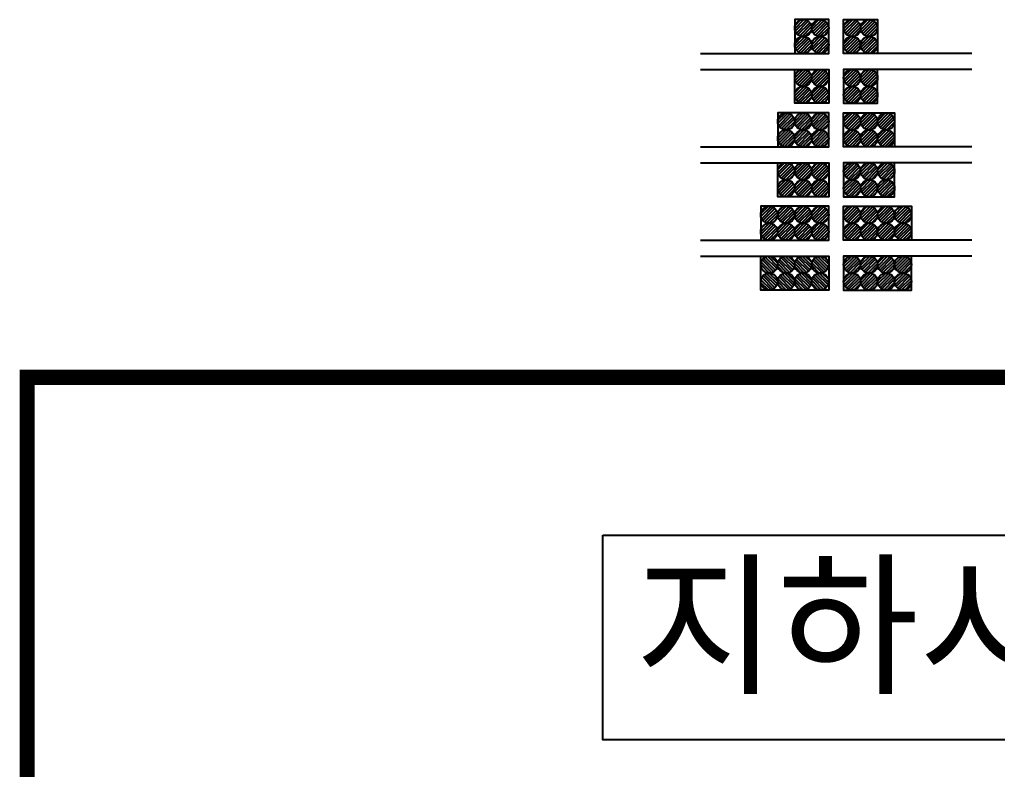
# Model space of a CAD drawing. Extents: x 195598 to 195766, y 493336 to 493776.
# Drawn here: x 195598.4 to 195656, y 493689 to 493733.2 of the extents above; entities that cross this region are included whole.
import ezdxf

# ---------------------------------------------------------------- set-up
doc = ezdxf.new("R2010")
doc.units = 0
doc.header["$LTSCALE"] = 0.5
doc.header["$MEASUREMENT"] = 0
doc.layers.add('SD983', color=7, linetype='Continuous')
doc.layers.add('통신범례외곽', color=7, linetype='Continuous')
doc.styles.add('굴림', font='')
doc.styles.get('굴림').set_extended_font_data('Gulim')
pattern_1 = [(45, (1866.76455, 47109.31691), (-0.088388347648, 0.088388347648), [])]
pattern_2 = [(45, (1866.76455, 47111.4613), (-0.088388347648, 0.088388347648), [])]
pattern_3 = [(45, (-12709.51163, 3027.00235), (-0.088388347648, 0.088388347648), [])]
pattern_4 = [(225, (389426.30692, 940352.14145), (0.088388347648, -0.088388347648), [])]
pattern_5 = [(225, (389426.30692, 940338.99055), (0.088388347648, -0.088388347648), [])]
pattern_6 = [(45, (1866.76455, 47105.95804), (-0.088388347648, 0.088388347648), [])]
pattern_7 = [(45, (1865.76455, 47105.95804), (-0.088388347648, 0.088388347648), [])]
pattern_8 = [(315, (1866.76455, 940333.48729), (-0.088388347648, -0.088388347648), [])]
pattern_9 = [(315, (1865.76455, 940333.48729), (-0.088388347648, -0.088388347648), [])]
pattern_10 = [(45, (1866.76455, 47108.1126), (-0.088388347648, 0.088388347648), [])]

msp = doc.modelspace()

# ---------------------------------------------------------------- hatches: boundary and pattern name
at = {"layer": 'SD983'}
h = msp.add_hatch(dxfattribs=at)
h.set_pattern_fill('ANSI31', color=256, style=0)
h.set_pattern_definition(pattern_1)
edge = h.paths.add_edge_path()
edge.add_arc((195644.596, 493732.698), 0.5, 0, 360)
h = msp.add_hatch(dxfattribs=at)
h.set_pattern_fill('ANSI31', color=256, style=0)
h.set_pattern_definition(pattern_1)
edge = h.paths.add_edge_path()
edge.add_arc((195645.596, 493732.698), 0.5, 0, 360)
h = msp.add_hatch(dxfattribs=at)
h.set_pattern_fill('ANSI31', color=256, style=0)
h.set_pattern_definition(pattern_3)
edge = h.paths.add_edge_path()
edge.add_arc((195647.476, 493732.698), 0.5, 0, 360)
h = msp.add_hatch(dxfattribs=at)
h.set_pattern_fill('ANSI31', color=256, style=0)
h.set_pattern_definition(pattern_3)
edge = h.paths.add_edge_path()
edge.add_arc((195648.476, 493732.698), 0.5, 0, 360)
h = msp.add_hatch(dxfattribs=at)
h.set_pattern_fill('ANSI31', color=256, style=0)
h.set_pattern_definition(pattern_1)
edge = h.paths.add_edge_path()
edge.add_arc((195644.596, 493731.698), 0.5, 0, 360)
h = msp.add_hatch(dxfattribs=at)
h.set_pattern_fill('ANSI31', color=256, style=0)
h.set_pattern_definition(pattern_1)
edge = h.paths.add_edge_path()
edge.add_arc((195645.596, 493731.698), 0.5, 0, 360)
h = msp.add_hatch(dxfattribs=at)
h.set_pattern_fill('ANSI31', color=256, style=0)
h.set_pattern_definition(pattern_3)
edge = h.paths.add_edge_path()
edge.add_arc((195647.476, 493731.698), 0.5, 0, 360)
h = msp.add_hatch(dxfattribs=at)
h.set_pattern_fill('ANSI31', color=256, style=0)
h.set_pattern_definition(pattern_3)
edge = h.paths.add_edge_path()
edge.add_arc((195648.476, 493731.698), 0.5, 0, 360)
h = msp.add_hatch(dxfattribs=at)
h.set_pattern_fill('ANSI31', color=256, style=0)
h.set_pattern_definition(pattern_3)
edge = h.paths.add_edge_path()
edge.add_arc((195644.596, 493729.761), 0.5, 0, 360)
h = msp.add_hatch(dxfattribs=at)
h.set_pattern_fill('ANSI31', color=256, style=0)
h.set_pattern_definition(pattern_3)
edge = h.paths.add_edge_path()
edge.add_arc((195645.596, 493729.761), 0.5, 0, 360)
h = msp.add_hatch(dxfattribs=at)
h.set_pattern_fill('ANSI31', color=256, style=0)
h.set_pattern_definition(pattern_4)
edge = h.paths.add_edge_path()
edge.add_arc((195647.476, 493729.761), 0.5, 0, 360)
h = msp.add_hatch(dxfattribs=at)
h.set_pattern_fill('ANSI31', color=256, style=0)
h.set_pattern_definition(pattern_4)
edge = h.paths.add_edge_path()
edge.add_arc((195648.476, 493729.761), 0.5, 0, 360)
h = msp.add_hatch(dxfattribs=at)
h.set_pattern_fill('ANSI31', color=256, style=0)
h.set_pattern_definition(pattern_3)
edge = h.paths.add_edge_path()
edge.add_arc((195644.596, 493728.761), 0.5, 0, 360)
h = msp.add_hatch(dxfattribs=at)
h.set_pattern_fill('ANSI31', color=256, style=0)
h.set_pattern_definition(pattern_3)
edge = h.paths.add_edge_path()
edge.add_arc((195645.596, 493728.761), 0.5, 0, 360)
h = msp.add_hatch(dxfattribs=at)
h.set_pattern_fill('ANSI31', color=256, style=0)
h.set_pattern_definition(pattern_4)
edge = h.paths.add_edge_path()
edge.add_arc((195647.476, 493728.761), 0.5, 0, 360)
h = msp.add_hatch(dxfattribs=at)
h.set_pattern_fill('ANSI31', color=256, style=0)
h.set_pattern_definition(pattern_4)
edge = h.paths.add_edge_path()
edge.add_arc((195648.476, 493728.761), 0.5, 0, 360)
h = msp.add_hatch(dxfattribs=at)
h.set_pattern_fill('ANSI31', color=256, style=0)
h.set_pattern_definition(pattern_2)
edge = h.paths.add_edge_path()
edge.add_arc((195643.596, 493727.194), 0.5, 0, 360)
h = msp.add_hatch(dxfattribs=at)
h.set_pattern_fill('ANSI31', color=256, style=0)
h.set_pattern_definition(pattern_2)
edge = h.paths.add_edge_path()
edge.add_arc((195644.596, 493727.194), 0.5, 0, 360)
h = msp.add_hatch(dxfattribs=at)
h.set_pattern_fill('ANSI31', color=256, style=0)
h.set_pattern_definition(pattern_2)
edge = h.paths.add_edge_path()
edge.add_arc((195645.596, 493727.194), 0.5, 0, 360)
h = msp.add_hatch(dxfattribs=at)
h.set_pattern_fill('ANSI31', color=256, style=0)
h.set_pattern_definition(pattern_3)
edge = h.paths.add_edge_path()
edge.add_arc((195647.476, 493727.194), 0.5, 0, 360)
h = msp.add_hatch(dxfattribs=at)
h.set_pattern_fill('ANSI31', color=256, style=0)
h.set_pattern_definition(pattern_3)
edge = h.paths.add_edge_path()
edge.add_arc((195648.476, 493727.194), 0.5, 0, 360)
h = msp.add_hatch(dxfattribs=at)
h.set_pattern_fill('ANSI31', color=256, style=0)
h.set_pattern_definition(pattern_3)
edge = h.paths.add_edge_path()
edge.add_arc((195649.476, 493727.194), 0.5, 0, 360)
h = msp.add_hatch(dxfattribs=at)
h.set_pattern_fill('ANSI31', color=256, style=0)
h.set_pattern_definition(pattern_2)
edge = h.paths.add_edge_path()
edge.add_arc((195643.596, 493726.194), 0.5, 0, 360)
h = msp.add_hatch(dxfattribs=at)
h.set_pattern_fill('ANSI31', color=256, style=0)
h.set_pattern_definition(pattern_2)
edge = h.paths.add_edge_path()
edge.add_arc((195644.596, 493726.194), 0.5, 0, 360)
h = msp.add_hatch(dxfattribs=at)
h.set_pattern_fill('ANSI31', color=256, style=0)
h.set_pattern_definition(pattern_2)
edge = h.paths.add_edge_path()
edge.add_arc((195645.596, 493726.194), 0.5, 0, 360)
h = msp.add_hatch(dxfattribs=at)
h.set_pattern_fill('ANSI31', color=256, style=0)
h.set_pattern_definition(pattern_3)
edge = h.paths.add_edge_path()
edge.add_arc((195647.476, 493726.194), 0.5, 0, 360)
h = msp.add_hatch(dxfattribs=at)
h.set_pattern_fill('ANSI31', color=256, style=0)
h.set_pattern_definition(pattern_3)
edge = h.paths.add_edge_path()
edge.add_arc((195648.476, 493726.194), 0.5, 0, 360)
h = msp.add_hatch(dxfattribs=at)
h.set_pattern_fill('ANSI31', color=256, style=0)
h.set_pattern_definition(pattern_3)
edge = h.paths.add_edge_path()
edge.add_arc((195649.476, 493726.194), 0.5, 0, 360)
h = msp.add_hatch(dxfattribs=at)
h.set_pattern_fill('ANSI31', color=256, style=0)
h.set_pattern_definition(pattern_3)
edge = h.paths.add_edge_path()
edge.add_arc((195643.596, 493724.257), 0.5, 0, 360)
h = msp.add_hatch(dxfattribs=at)
h.set_pattern_fill('ANSI31', color=256, style=0)
h.set_pattern_definition(pattern_3)
edge = h.paths.add_edge_path()
edge.add_arc((195644.596, 493724.257), 0.5, 0, 360)
h = msp.add_hatch(dxfattribs=at)
h.set_pattern_fill('ANSI31', color=256, style=0)
h.set_pattern_definition(pattern_3)
edge = h.paths.add_edge_path()
edge.add_arc((195645.596, 493724.257), 0.5, 0, 360)
h = msp.add_hatch(dxfattribs=at)
h.set_pattern_fill('ANSI31', color=256, style=0)
h.set_pattern_definition(pattern_5)
edge = h.paths.add_edge_path()
edge.add_arc((195647.476, 493724.257), 0.5, 0, 360)
h = msp.add_hatch(dxfattribs=at)
h.set_pattern_fill('ANSI31', color=256, style=0)
h.set_pattern_definition(pattern_5)
edge = h.paths.add_edge_path()
edge.add_arc((195648.476, 493724.257), 0.5, 0, 360)
h = msp.add_hatch(dxfattribs=at)
h.set_pattern_fill('ANSI31', color=256, style=0)
h.set_pattern_definition(pattern_5)
edge = h.paths.add_edge_path()
edge.add_arc((195649.476, 493724.257), 0.5, 0, 360)
h = msp.add_hatch(dxfattribs=at)
h.set_pattern_fill('ANSI31', color=256, style=0)
h.set_pattern_definition(pattern_3)
edge = h.paths.add_edge_path()
edge.add_arc((195643.596, 493723.257), 0.5, 0, 360)
h = msp.add_hatch(dxfattribs=at)
h.set_pattern_fill('ANSI31', color=256, style=0)
h.set_pattern_definition(pattern_3)
edge = h.paths.add_edge_path()
edge.add_arc((195644.596, 493723.257), 0.5, 0, 360)
h = msp.add_hatch(dxfattribs=at)
h.set_pattern_fill('ANSI31', color=256, style=0)
h.set_pattern_definition(pattern_3)
edge = h.paths.add_edge_path()
edge.add_arc((195645.596, 493723.257), 0.5, 0, 360)
h = msp.add_hatch(dxfattribs=at)
h.set_pattern_fill('ANSI31', color=256, style=0)
h.set_pattern_definition(pattern_5)
edge = h.paths.add_edge_path()
edge.add_arc((195647.476, 493723.257), 0.5, 0, 360)
h = msp.add_hatch(dxfattribs=at)
h.set_pattern_fill('ANSI31', color=256, style=0)
h.set_pattern_definition(pattern_5)
edge = h.paths.add_edge_path()
edge.add_arc((195648.476, 493723.257), 0.5, 0, 360)
h = msp.add_hatch(dxfattribs=at)
h.set_pattern_fill('ANSI31', color=256, style=0)
h.set_pattern_definition(pattern_5)
edge = h.paths.add_edge_path()
edge.add_arc((195649.476, 493723.257), 0.5, 0, 360)
h = msp.add_hatch(dxfattribs=at)
h.set_pattern_fill('ANSI31', color=256, style=0)
h.set_pattern_definition(pattern_7)
edge = h.paths.add_edge_path()
edge.add_arc((195642.596, 493721.691), 0.5, 0, 360)
h = msp.add_hatch(dxfattribs=at)
h.set_pattern_fill('ANSI31', color=256, style=0)
h.set_pattern_definition(pattern_7)
edge = h.paths.add_edge_path()
edge.add_arc((195643.596, 493721.691), 0.5, 0, 360)
h = msp.add_hatch(dxfattribs=at)
h.set_pattern_fill('ANSI31', color=256, style=0)
h.set_pattern_definition(pattern_6)
edge = h.paths.add_edge_path()
edge.add_arc((195644.596, 493721.691), 0.5, 0, 360)
h = msp.add_hatch(dxfattribs=at)
h.set_pattern_fill('ANSI31', color=256, style=0)
h.set_pattern_definition(pattern_6)
edge = h.paths.add_edge_path()
edge.add_arc((195645.596, 493721.691), 0.5, 0, 360)
h = msp.add_hatch(dxfattribs=at)
h.set_pattern_fill('ANSI31', color=256, style=0)
h.set_pattern_definition(pattern_3)
edge = h.paths.add_edge_path()
edge.add_arc((195647.476, 493721.691), 0.5, 0, 360)
h = msp.add_hatch(dxfattribs=at)
h.set_pattern_fill('ANSI31', color=256, style=0)
h.set_pattern_definition(pattern_3)
edge = h.paths.add_edge_path()
edge.add_arc((195648.476, 493721.691), 0.5, 0, 360)
h = msp.add_hatch(dxfattribs=at)
h.set_pattern_fill('ANSI31', color=256, style=0)
h.set_pattern_definition(pattern_3)
edge = h.paths.add_edge_path()
edge.add_arc((195649.476, 493721.691), 0.5, 0, 360)
h = msp.add_hatch(dxfattribs=at)
h.set_pattern_fill('ANSI31', color=256, style=0)
h.set_pattern_definition(pattern_3)
edge = h.paths.add_edge_path()
edge.add_arc((195650.476, 493721.691), 0.5, 0, 360)
h = msp.add_hatch(dxfattribs=at)
h.set_pattern_fill('ANSI31', color=256, style=0)
h.set_pattern_definition(pattern_7)
edge = h.paths.add_edge_path()
edge.add_arc((195642.596, 493720.691), 0.5, 0, 360)
h = msp.add_hatch(dxfattribs=at)
h.set_pattern_fill('ANSI31', color=256, style=0)
h.set_pattern_definition(pattern_7)
edge = h.paths.add_edge_path()
edge.add_arc((195643.596, 493720.691), 0.5, 0, 360)
h = msp.add_hatch(dxfattribs=at)
h.set_pattern_fill('ANSI31', color=256, style=0)
h.set_pattern_definition(pattern_6)
edge = h.paths.add_edge_path()
edge.add_arc((195644.596, 493720.691), 0.5, 0, 360)
h = msp.add_hatch(dxfattribs=at)
h.set_pattern_fill('ANSI31', color=256, style=0)
h.set_pattern_definition(pattern_6)
edge = h.paths.add_edge_path()
edge.add_arc((195645.596, 493720.691), 0.5, 0, 360)
h = msp.add_hatch(dxfattribs=at)
h.set_pattern_fill('ANSI31', color=256, style=0)
h.set_pattern_definition(pattern_3)
edge = h.paths.add_edge_path()
edge.add_arc((195647.476, 493720.691), 0.5, 0, 360)
h = msp.add_hatch(dxfattribs=at)
h.set_pattern_fill('ANSI31', color=256, style=0)
h.set_pattern_definition(pattern_3)
edge = h.paths.add_edge_path()
edge.add_arc((195648.476, 493720.691), 0.5, 0, 360)
h = msp.add_hatch(dxfattribs=at)
h.set_pattern_fill('ANSI31', color=256, style=0)
h.set_pattern_definition(pattern_3)
edge = h.paths.add_edge_path()
edge.add_arc((195649.476, 493720.691), 0.5, 0, 360)
h = msp.add_hatch(dxfattribs=at)
h.set_pattern_fill('ANSI31', color=256, style=0)
h.set_pattern_definition(pattern_3)
edge = h.paths.add_edge_path()
edge.add_arc((195650.476, 493720.691), 0.5, 0, 360)
h = msp.add_hatch(dxfattribs=at)
h.set_pattern_fill('ANSI31', color=256, style=0)
h.set_pattern_definition(pattern_9)
edge = h.paths.add_edge_path()
edge.add_arc((195642.596, 493718.754), 0.5, 0, 360)
h = msp.add_hatch(dxfattribs=at)
h.set_pattern_fill('ANSI31', color=256, style=0)
h.set_pattern_definition(pattern_9)
edge = h.paths.add_edge_path()
edge.add_arc((195643.596, 493718.754), 0.5, 0, 360)
h = msp.add_hatch(dxfattribs=at)
h.set_pattern_fill('ANSI31', color=256, style=0)
h.set_pattern_definition(pattern_8)
edge = h.paths.add_edge_path()
edge.add_arc((195644.596, 493718.754), 0.5, 0, 360)
h = msp.add_hatch(dxfattribs=at)
h.set_pattern_fill('ANSI31', color=256, style=0)
h.set_pattern_definition(pattern_8)
edge = h.paths.add_edge_path()
edge.add_arc((195645.596, 493718.754), 0.5, 0, 360)
h = msp.add_hatch(dxfattribs=at)
h.set_pattern_fill('ANSI31', color=256, style=0)
h.set_pattern_definition(pattern_10)
edge = h.paths.add_edge_path()
edge.add_arc((195647.476, 493718.754), 0.5, 0, 360)
h = msp.add_hatch(dxfattribs=at)
h.set_pattern_fill('ANSI31', color=256, style=0)
h.set_pattern_definition(pattern_10)
edge = h.paths.add_edge_path()
edge.add_arc((195648.476, 493718.754), 0.5, 0, 360)
h = msp.add_hatch(dxfattribs=at)
h.set_pattern_fill('ANSI31', color=256, style=0)
h.set_pattern_definition(pattern_10)
edge = h.paths.add_edge_path()
edge.add_arc((195649.476, 493718.754), 0.5, 0, 360)
h = msp.add_hatch(dxfattribs=at)
h.set_pattern_fill('ANSI31', color=256, style=0)
h.set_pattern_definition(pattern_10)
edge = h.paths.add_edge_path()
edge.add_arc((195650.476, 493718.754), 0.5, 0, 360)
h = msp.add_hatch(dxfattribs=at)
h.set_pattern_fill('ANSI31', color=256, style=0)
h.set_pattern_definition(pattern_9)
edge = h.paths.add_edge_path()
edge.add_arc((195642.596, 493717.754), 0.5, 0, 360)
h = msp.add_hatch(dxfattribs=at)
h.set_pattern_fill('ANSI31', color=256, style=0)
h.set_pattern_definition(pattern_9)
edge = h.paths.add_edge_path()
edge.add_arc((195643.596, 493717.754), 0.5, 0, 360)
h = msp.add_hatch(dxfattribs=at)
h.set_pattern_fill('ANSI31', color=256, style=0)
h.set_pattern_definition(pattern_8)
edge = h.paths.add_edge_path()
edge.add_arc((195644.596, 493717.754), 0.5, 0, 360)
h = msp.add_hatch(dxfattribs=at)
h.set_pattern_fill('ANSI31', color=256, style=0)
h.set_pattern_definition(pattern_8)
edge = h.paths.add_edge_path()
edge.add_arc((195645.596, 493717.754), 0.5, 0, 360)
h = msp.add_hatch(dxfattribs=at)
h.set_pattern_fill('ANSI31', color=256, style=0)
h.set_pattern_definition(pattern_10)
edge = h.paths.add_edge_path()
edge.add_arc((195647.476, 493717.754), 0.5, 0, 360)
h = msp.add_hatch(dxfattribs=at)
h.set_pattern_fill('ANSI31', color=256, style=0)
h.set_pattern_definition(pattern_10)
edge = h.paths.add_edge_path()
edge.add_arc((195648.476, 493717.754), 0.5, 0, 360)
h = msp.add_hatch(dxfattribs=at)
h.set_pattern_fill('ANSI31', color=256, style=0)
h.set_pattern_definition(pattern_10)
edge = h.paths.add_edge_path()
edge.add_arc((195649.476, 493717.754), 0.5, 0, 360)
h = msp.add_hatch(dxfattribs=at)
h.set_pattern_fill('ANSI31', color=256, style=0)
h.set_pattern_definition(pattern_10)
edge = h.paths.add_edge_path()
edge.add_arc((195650.476, 493717.754), 0.5, 0, 360)

# ---------------------------------------------------------------- linework, layer by layer
for points in [[(195638.535, 493731.198), (195646.096, 493731.198), (195646.096, 493733.198), (195644.096, 493733.198), (195644.096, 493731.198)], [(195654.536, 493731.198), (195646.976, 493731.198), (195646.976, 493733.198), (195648.976, 493733.198), (195648.976, 493731.198)], [(195638.535, 493730.261), (195646.096, 493730.261), (195646.096, 493728.261), (195644.096, 493728.261), (195644.096, 493730.261)], [(195654.536, 493730.261), (195646.976, 493730.261), (195646.976, 493728.261), (195648.976, 493728.261), (195648.976, 493730.261)], [(195638.535, 493725.694), (195646.096, 493725.694), (195646.096, 493727.694), (195643.096, 493727.694), (195643.096, 493725.694)], [(195654.536, 493725.694), (195646.976, 493725.694), (195646.976, 493727.694), (195649.976, 493727.694), (195649.976, 493725.694)], [(195638.535, 493724.757), (195646.096, 493724.757), (195646.096, 493722.757), (195643.096, 493722.757), (195643.096, 493724.757)], [(195654.536, 493724.757), (195646.976, 493724.757), (195646.976, 493722.757), (195649.976, 493722.757), (195649.976, 493724.757)], [(195638.535, 493720.191), (195646.096, 493720.191), (195646.096, 493722.191), (195642.096, 493722.191), (195642.096, 493720.191)], [(195654.536, 493720.191), (195646.976, 493720.191), (195646.976, 493722.191), (195650.976, 493722.191), (195650.976, 493720.191)], [(195638.535, 493719.254), (195646.096, 493719.254), (195646.096, 493717.254), (195642.096, 493717.254), (195642.096, 493719.254)], [(195654.536, 493719.254), (195646.976, 493719.254), (195646.976, 493717.254), (195650.976, 493717.254), (195650.976, 493719.254)]]:
    msp.add_lwpolyline(points, dxfattribs=at)
for centre in [(195644.596, 493732.698), (195645.596, 493732.698), (195647.476, 493732.698), (195648.476, 493732.698), (195644.596, 493731.698), (195645.596, 493731.698), (195647.476, 493731.698), (195648.476, 493731.698), (195644.596, 493729.761), (195645.596, 493729.761), (195647.476, 493729.761), (195648.476, 493729.761), (195644.596, 493728.761), (195645.596, 493728.761), (195647.476, 493728.761), (195648.476, 493728.761), (195643.596, 493727.194), (195644.596, 493727.194), (195645.596, 493727.194), (195647.476, 493727.194), (195648.476, 493727.194), (195649.476, 493727.194), (195643.596, 493726.194), (195644.596, 493726.194), (195645.596, 493726.194), (195647.476, 493726.194), (195648.476, 493726.194), (195649.476, 493726.194), (195643.596, 493724.257), (195644.596, 493724.257), (195645.596, 493724.257), (195647.476, 493724.257), (195648.476, 493724.257), (195649.476, 493724.257), (195643.596, 493723.257), (195644.596, 493723.257), (195645.596, 493723.257), (195647.476, 493723.257), (195648.476, 493723.257), (195649.476, 493723.257), (195642.596, 493721.691), (195643.596, 493721.691), (195644.596, 493721.691), (195645.596, 493721.691), (195647.476, 493721.691), (195648.476, 493721.691), (195649.476, 493721.691), (195650.476, 493721.691), (195642.596, 493720.691), (195643.596, 493720.691), (195644.596, 493720.691), (195645.596, 493720.691), (195647.476, 493720.691), (195648.476, 493720.691), (195649.476, 493720.691), (195650.476, 493720.691), (195642.596, 493718.754), (195643.596, 493718.754), (195644.596, 493718.754), (195645.596, 493718.754), (195647.476, 493718.754), (195648.476, 493718.754), (195649.476, 493718.754), (195650.476, 493718.754), (195642.596, 493717.754), (195643.596, 493717.754), (195644.596, 493717.754), (195645.596, 493717.754), (195647.476, 493717.754), (195648.476, 493717.754), (195649.476, 493717.754), (195650.476, 493717.754)]:
    msp.add_circle(centre, 0.5, dxfattribs=at)
at = {"layer": '통신범례외곽', "const_width": 0.888, "flags": 128}
msp.add_lwpolyline([(195598.867, 493336.465), (195598.867, 493712.11), (195765.108, 493712.11), (195765.108, 493336.465)], dxfattribs=at)
at = {"layer": '통신범례외곽', "flags": 128}
msp.add_lwpolyline([(195632.78, 493702.802), (195732.392, 493702.802), (195732.392, 493690.738), (195632.78, 493690.738)], close=True, dxfattribs=at)

# ---------------------------------------------------------------- texts
at = {"layer": '통신범례외곽', "style": '굴림'}
msp.add_text('지하시설물 통신 코드표', height=6.66296, dxfattribs=at).set_placement((195634.691, 493694.156))

doc.saveas('drawing.dxf')
